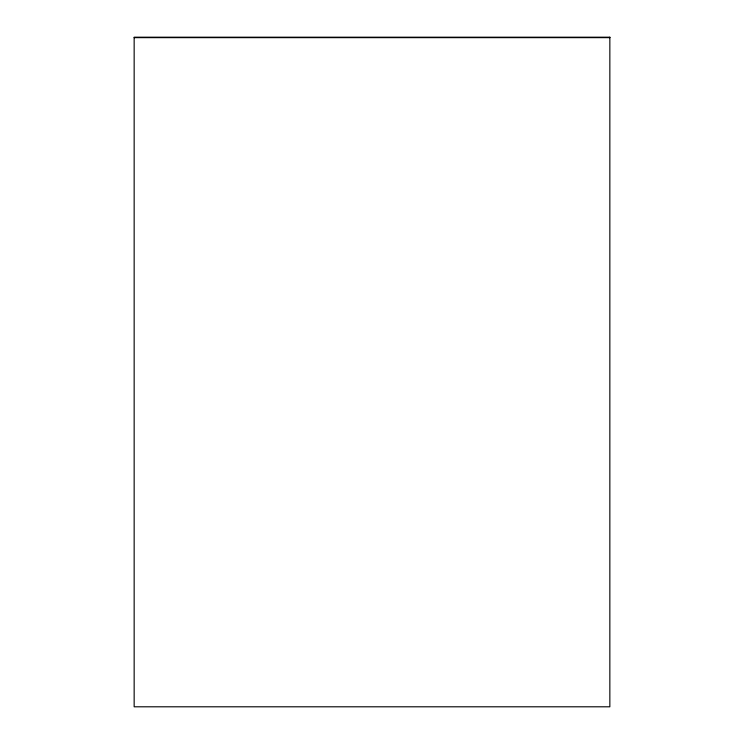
<?xml version="1.0" encoding="UTF-8"?>
<svg xmlns="http://www.w3.org/2000/svg" width="744" height="744" viewBox="0 0 744 744"><rect width="100%" height="100%" fill="white"/><g stroke="black" fill="none" stroke-linecap="round" stroke-linejoin="round"><path stroke-width="1.12" d="M134.153 37.646L609.848 37.646M609.848 37.2L134.153 37.2L134.153 706.8L609.848 706.8L609.848 37.2"/></g></svg>
